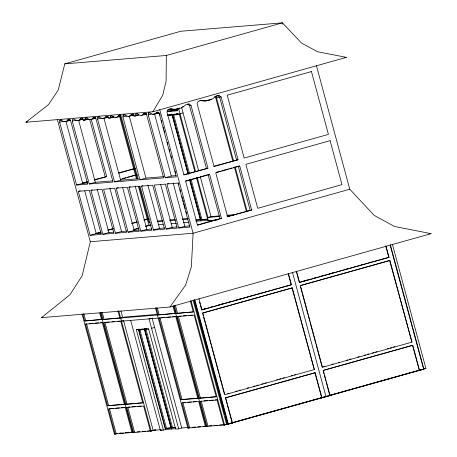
<?xml version="1.0" encoding="UTF-8"?>
<svg xmlns="http://www.w3.org/2000/svg" width="457" height="457" viewBox="0 0 457 457"><rect width="100%" height="100%" fill="white"/><g stroke="black" fill="none" stroke-linecap="round" stroke-linejoin="round"><path stroke-width="0.69" d="M282.792 24.215L282.426 22.85L166.331 55.474L166.097 81.152L162.726 95.222L152.861 111.742L25.923 122.236L48.482 104.659L58.199 90.069L64.78 63.866L180.875 31.242L282.426 22.85L301.54 43.089L317.518 51.721L346.349 57.371L152.861 111.742M59.844 120.34L61.329 120.077C63.1 122.15 66.945 122.465 68.007 119.528L69.567 119.54L70.761 121.299L87.715 184.131L76.587 185.051L59.633 122.219L59.844 120.34L61.198 119.963M80.666 118.477L82.226 118.494L83.414 120.254L84.945 120.128L85.156 118.249L86.641 117.986C88.418 120.06 92.257 120.374 93.319 117.432L94.879 117.449L96.073 119.208L113.028 182.04L89.241 184.005L72.292 121.174L72.503 119.294L73.988 119.031C75.759 121.105 79.598 121.419 80.666 118.477L82.02 118.1M97.815 117.203L99.3 116.941C101.071 119.014 104.916 119.328 105.978 116.386L107.538 116.398L108.732 118.163L110.257 118.037L110.468 116.158L111.954 115.895C113.73 117.969 117.569 118.283 118.631 115.341L120.197 115.353L121.385 117.118L138.34 179.949L114.558 181.915L97.604 119.083L97.815 117.203L99.169 116.821M123.127 115.113L124.612 114.85C126.389 116.923 130.228 117.232 131.29 114.296L132.85 114.307L134.044 116.072L135.575 115.941L135.786 114.067L137.271 113.804C139.042 115.878 142.887 116.187 143.949 113.25L145.509 113.262L146.703 115.021L163.652 177.859L139.871 179.824L122.916 116.992L123.127 115.113L125.161 114.541M148.439 113.022L149.925 112.753C151.701 114.833 155.54 115.141 156.602 112.205L158.162 112.216L159.356 113.976L176.311 176.813L165.183 177.733L148.228 114.896L148.439 113.022L149.799 112.639M57.336 119.494L90.315 241.73L82.163 275.754L69.955 294.731L41.478 317.644L169.958 307.024L431.077 233.653L394.482 226.472L374.157 215.367L349.771 189.209L316.37 65.431M169.958 307.024L185.588 285.174L191.374 266.728L193.1 233.236L159.75 109.629M215.396 96.747L215.784 96.318L219.109 95.536L221.114 96.93L238.068 159.761L214.053 166.508L197.104 103.676L198.127 101.431L201.377 100.369C206.267 101.688 211.705 100.186 215.396 96.747L214.373 96.833M183.377 106.732L185.673 104.779L188.998 103.996L191.003 105.39L207.952 168.222L183.943 174.968L166.988 112.136L168.01 109.891L171.261 108.829C175.357 109.931 179.858 109.057 183.377 106.732L182.354 106.812M154.826 430.008L155.489 429.751M179.732 108.052L177.465 108.892L178.995 108.766M201.377 100.369L199.846 100.494L205.21 100.894L209.283 99.797M167.782 109.594L169.73 108.955L172.683 109.434L176.625 109.229M25.923 122.236L27.294 121.848M67.87 119.843L69.224 119.46M59.633 122.219L63.02 121.265M64.071 121.659L65.425 121.282M67.116 120.837L70.509 119.888M65.197 121.762L70.618 120.237M80.523 118.797L82.557 118.226M72.292 121.174L76.359 120.031M79.775 119.791L83.163 118.843M85.156 118.249L87.19 117.678M77.856 120.717L83.277 119.191M83.414 120.254L87.481 119.111M84.945 120.128L89.012 118.986M93.182 117.752L95.216 117.175M92.434 118.746L95.821 117.792M90.509 119.665L95.93 118.146M105.841 116.701L107.195 116.324M97.604 119.083L100.991 118.129M102.042 118.523L103.396 118.14M105.087 117.7L108.48 116.746M110.468 116.158L111.828 115.775M103.168 118.62L108.258 117.203M108.732 118.163L113.473 116.826M118.631 115.341L119.991 114.958M110.257 118.037L114.324 116.895M118.494 115.655L120.528 115.084M117.746 116.655L121.134 115.701M115.821 117.575L120.916 116.158M131.153 114.61L133.187 114.039M122.916 116.992L126.983 115.85M130.405 115.61L133.792 114.656M135.786 114.067L137.82 113.496M128.48 116.529L133.901 115.004M134.044 116.072L138.111 114.93M143.806 113.565L145.166 113.182M135.575 115.941L138.962 114.993M143.058 114.564L146.451 113.61M141.139 115.484L146.56 113.959M148.228 114.896L151.621 113.947M156.465 112.519L157.819 112.136M152.667 114.341L154.026 113.959M155.717 113.519L159.105 112.565M153.792 114.439L158.887 113.016M216.532 97.912L221.114 96.93M169.216 111.457L172.266 110.6M170.061 114.598L172.095 114.027L188.307 174.111M180.007 113.776L183.057 112.919M177.436 132.856L178.453 132.57M82.528 183.08L87.333 181.732M94.193 179.801L106.698 176.591L91.223 119.22M118.82 172.883L133.912 168.639M76.587 185.051L87.487 181.989M94.348 180.058L106.698 176.591M118.889 173.163L133.764 168.987M134.529 168.924L135.746 168.582M89.241 184.005L95.342 182.292L112.833 180.846M122.573 178.584L126.001 177.624M127.372 177.236L129.434 176.659M130.805 176.271L134.238 175.311M78.958 191.146L80.312 190.763M120.579 179.447L135.461 175.271M136.226 175.208L137.443 174.865M114.558 181.915L120.659 180.201L138.145 178.756M90.937 190.289L102.065 189.369L113.93 233.356L102.808 234.27L90.937 190.289L92.291 189.906M139.871 179.824L145.972 178.11L164.16 176.608M116.249 188.198L127.377 187.279L139.248 231.259L128.12 232.179L116.249 188.198L118.283 187.627M128.908 187.153L140.036 186.233L151.901 230.214L140.779 231.133L128.908 187.153L130.262 186.77M165.183 177.733L171.284 176.014L176.151 175.614M141.567 186.108L152.695 185.188L164.56 229.168L153.432 230.088L141.567 186.108L142.921 185.725M183.783 174.711L207.952 168.222M213.876 166.257L238.068 159.761M167.559 183.823L168.913 183.44M185.479 180.995L190.969 179.452M192.34 179.064L199.201 177.139M200.572 176.75L207.432 174.825M216.252 172.346L220.308 171.209M221.662 170.827L228.42 168.93M229.774 168.547L231.802 167.976M233.156 167.599L235.184 167.028L247.054 211.008M235.795 166.856L239.765 166.045L251.63 210.026L227.62 216.772L215.75 172.792L239.765 166.045M209.649 174.505L185.639 181.252L197.504 225.238L221.519 218.486L209.649 174.505L208.118 174.631L219.988 218.617L221.519 218.486M95.404 233.538L100.894 231.996M107.755 230.065L113.245 228.523M131.696 223.342L137.186 221.799M144.046 219.868L147.474 218.909M90.149 235.321L101.277 234.401L89.406 190.415L78.284 191.334L90.149 235.321L101.054 232.253M107.915 230.328L113.405 228.786M131.776 223.622L137.186 222.102M143.944 220.2L147.325 219.251M148.091 219.189L149.313 218.846M102.808 234.27L108.909 232.556L113.776 232.156M115.461 233.224L126.589 232.305L114.724 188.324L103.596 189.244L115.461 233.224L121.562 231.51L127.126 231.053M134.289 229.368L138.414 228.214M145.754 226.152L149.856 224.998M133.358 229.934L138.808 228.403M145.617 226.489L150.85 225.021M128.12 232.179L134.221 230.465L139.088 230.065M140.779 231.133L146.88 229.42L151.747 229.02M153.432 230.088L159.533 228.374L164.4 227.974M166.091 229.043L177.219 228.123L165.348 184.142L154.22 185.062L166.091 229.043L172.192 227.329L177.059 226.923M197.235 177.63L207.981 217.452L211.031 216.595L219.417 215.898M190.181 180.081L200.891 219.777L207.906 218.994M178.744 227.997L189.872 227.078L178.007 183.091L166.879 184.011L178.744 227.997L184.845 226.284L189.718 225.878M196.533 177.927L208.061 220.657L210.094 220.085M197.35 224.975L219.988 218.617M227.443 216.521L251.63 210.026M349.771 189.209L193.1 233.236L90.315 241.73M41.478 317.644L42.855 317.255M82.923 314.376L84.705 320.985L101.848 319.369M85.556 324.127L102.379 322.739L124.418 404.422L107.595 405.81L85.556 324.127L86.573 323.842L108.612 405.525L124.732 404.194M101.1 312.194L103.059 319.472L120.202 317.855M120.654 318.015L123.704 317.158L157.585 314.359M123.327 320.643L121.499 321.157L158.208 318.123M156.163 307.647L158.122 314.919L175.265 313.302M150.861 318.369L149.028 318.883L178.698 428.843L181.749 427.986L188.101 427.461M158.973 318.061L175.796 316.672L197.835 398.355L181.012 399.744L158.973 318.061L159.99 317.775L182.029 399.458L198.155 398.127M174.34 305.465L176.476 313.405L193.619 311.788M177.327 316.547L194.151 315.153L216.19 396.836L199.366 398.23L177.327 316.547L181.149 316.027M203.839 309.052L205.204 308.669M210.237 307.304L211.602 306.921M218.435 305.002L219.8 304.619M221.594 304.065L222.965 303.677M229.791 301.757L231.156 301.374M236.195 300.009L237.56 299.626M239.354 299.072L240.719 298.689M244.392 297.707L245.757 297.324M247.808 296.747L249.174 296.364M250.967 295.81L252.333 295.428M259.165 293.508L260.53 293.126M265.568 291.76L266.934 291.372M273.76 289.452L275.131 289.07M303.071 281.221L304.436 280.832M306.23 280.278L307.601 279.895M314.427 277.976L315.793 277.593M320.831 276.228L322.196 275.845M329.029 273.926L330.394 273.543M332.188 272.989L333.553 272.601M346.789 268.933L348.154 268.55M354.986 266.631L356.351 266.248M358.397 265.671L359.768 265.288M361.561 264.734L362.927 264.352M369.759 262.432L371.124 262.044M376.157 260.684L377.522 260.296M200.446 305.276L201.697 309.909L291.429 284.745L288.396 273.497M296.279 271.235L299.312 282.477L389.044 257.314L386.011 246.072M201.697 309.909L291.429 284.745M299.312 282.477L389.044 257.314M175.637 428.689L165.44 429.534L163.406 430.106L136.277 329.571L137.631 329.194M138.848 330.028L144.458 329.566L171.021 428.003L165.411 428.466L138.848 330.028L139.865 329.743L166.428 428.18L171.335 427.775M202.542 313.051L292.28 287.887L314.319 369.564L224.838 394.711L202.799 313.028L292.28 287.887M300.158 285.619L389.895 260.456L411.934 342.139L322.453 367.279L300.415 285.596L389.895 260.456M175.734 427.615L171.529 427.958L144.966 329.52L145.983 329.234L172.546 427.672L175.351 427.444M151.575 328.309L154.626 327.452M107.595 405.81L108.612 405.525M125.949 404.296L142.773 402.903L120.734 321.22L103.91 322.613L125.949 404.296L143.092 402.68M126.795 407.438L143.624 406.044L150.404 431.18L151.421 430.894L133.575 432.568L126.795 407.438L129.919 406.976M181.012 399.744L182.029 399.458M199.366 398.23L216.509 396.607M239.017 390.421L240.388 390.038M247.214 388.119L248.579 387.736M256.777 385.434L258.142 385.051M264.974 383.132L266.34 382.743M276.588 379.864L277.953 379.481M294.348 374.877L295.713 374.494M323.653 366.64L325.024 366.257M331.851 364.338L333.216 363.955M349.611 359.345L350.976 358.962M357.808 357.043L359.173 356.66M367.371 354.358L368.736 353.969M375.568 352.05L376.934 351.667M387.176 348.788L388.547 348.405M200.212 401.372L201.229 401.086L208.015 426.215L224.838 424.827L223.821 425.113L217.041 399.978L200.212 401.372L206.998 426.501L208.015 426.215M227.66 393.666L229.026 393.283M235.858 391.363L237.223 390.975M253.618 386.371L254.983 385.988M261.815 384.069L263.181 383.686M279.575 379.076L280.941 378.693M282.992 378.116L284.357 377.733M291.183 375.814L292.554 375.431M338.254 362.59L339.62 362.207M346.452 360.287L347.817 359.899M364.212 355.295L365.577 354.912M372.409 352.993L373.775 352.61M390.164 348L391.535 347.617M393.58 347.04L394.945 346.657M315.164 372.706L225.432 397.876L315.164 372.706L321.945 397.841L330.08 395.556L323.299 370.421L412.78 345.281L419.56 370.41L423.628 369.267L390.089 244.975M323.048 370.444L412.78 345.281M114.461 434.15L117.255 433.516L114.461 434.15L82.032 313.976M133.067 432.413L134.084 432.122M133.49 432.442L134.849 432.059M150.404 431.18L155.237 429.974L152.438 430.608L153.204 430.545L123.556 320.671M165.411 428.466L166.428 428.18M130.673 320.403L160.344 430.357L162.178 429.843M171.529 427.958L172.546 427.672M155.454 307.909L187.878 428.083L189.912 427.512M188.644 428.02L206.484 426.341L205.467 426.627L198.686 401.497L181.857 402.885L188.644 428.02L187.878 428.083M207.587 426.187L206.233 426.564L173.62 305.704M193.083 300.186L226.621 424.479L225.855 424.542L324.487 396.825M325.161 396.636L327.195 396.065M328.554 395.682L420.063 369.964M424.13 368.822L425.913 368.473L392.38 244.181M223.821 425.113L324.561 396.956M425.913 368.473L324.996 396.785L326.012 396.699L292.48 272.406M231.956 423.028L227.889 424.17L194.356 299.878M322.116 397.693L423.119 369.313M225.518 424.364L228.403 424.13L232.47 422.988L225.684 397.853M420.434 369.964L418.029 370.541M328.806 395.659L330.959 395.105M322.825 397.396L320.42 397.967M231.191 423.091L233.344 422.536M217.064 95.781L216.024 96.027L233.487 160.744M175.094 109.354L176.87 109.006M64.78 63.866L166.331 55.474M344.218 57.548L346.349 57.371M218.092 95.616L219.109 95.536M209.849 99.586L211.38 99.46M200.395 100.66L201.925 100.534M207.581 100.426L209.106 100.3M202.794 100.968L204.325 100.843M205.21 100.894L206.735 100.763M188.998 103.996L187.467 104.122L189.472 105.516L191.003 105.39M170.284 109.12L171.815 108.995M172.683 109.434L174.208 109.303M167.359 111.005L177.876 110.137M167.113 111.628L177.63 110.76L177.093 108.777M176.333 113.679L177.744 113.559M167.239 114.833L179.241 113.839L194.859 171.729M168.473 115.193L171.809 114.918M176.985 114.49L173.649 114.77L189.535 173.631M167.456 115.478L172.123 115.095L188.01 173.963M179.967 114.444L172.632 115.055L188.518 173.917M87.555 182.937L82.688 183.337L65.917 121.191M157.585 221.011L162.475 220.605M169.467 220.028L175.065 219.566M182.754 218.932L188.347 218.469M227.112 215.264L236.2 214.516M150.336 222.216L148.936 222.331L139.191 186.199M157.328 221.639L162.921 221.177M169.913 220.594L175.511 220.137M182.503 219.554L188.095 219.092M207.981 217.452L219.863 216.469M226.855 215.893L233.15 215.373M196.064 219.971L200.063 219.64M195.716 220.2L200.383 219.817L189.672 180.121M200.891 219.777L208.226 219.166M195.979 221.251L207.975 220.257M151.124 225.358L149.022 225.535L138.425 186.262M158.139 224.781L163.052 224.376M171.466 223.679L176.379 223.273M183.394 222.696L189.004 222.228M208.061 220.657L217.178 219.903M101.117 233.201L96.25 233.601L84.751 190.997M428.952 233.83L431.077 233.653M84.705 320.985L101.534 319.597L99.746 312.982M103.059 319.472L157.362 314.982M158.122 314.919L174.951 313.531L172.986 306.253M176.476 313.405L193.305 312.011L190.272 300.769M89.378 323.613L92.88 323.322M94.982 323.15L98.489 322.859M100.591 322.688L102.694 322.511M106.327 322.214L109.132 321.979M111.936 321.745L114.741 321.517M117.546 321.282L120.351 321.054M161.39 317.661L164.897 317.369M166.999 317.198L170.507 316.907M172.609 316.735L176.111 316.444M183.251 315.856L186.759 315.564M188.861 315.393L192.363 315.102M145.109 328.44L146.469 328.326M136.277 329.571L148.514 328.56L175.642 429.094L178.698 428.843M142.67 329.508L144.772 329.337M144.966 329.52L148.474 329.234M411.934 342.139L389.638 260.479M314.319 369.564L292.023 287.904M422.611 369.353L423.628 369.267M421.845 369.616L421.08 369.679L423.879 369.045L390.347 244.752M418.543 370.496L419.56 370.41M110.16 408.609L113.667 408.318M115.77 408.147L119.271 407.855M121.379 407.684L124.881 407.393M132.022 406.804L135.523 406.513M137.626 406.342L141.133 406.05M185.679 402.371L182.874 402.6L189.661 427.735M187.781 402.194L191.289 401.903M193.391 401.732L196.196 401.497M204.033 400.852L207.541 400.561M209.643 400.389L213.151 400.098M215.253 399.926L217.355 399.749M329.063 395.642L330.08 395.556M320.928 397.927L321.945 397.841M231.448 423.068L232.47 422.988M227.889 423.97L228.654 423.907M119.625 433.116L121.036 433.002M125.275 432.653L126.686 432.533M130.925 432.185L132.336 432.065M152.101 430.437L160.573 429.734M120.06 433.282L123.567 432.996M125.669 432.819L129.177 432.528M137.014 431.882L139.819 431.654M142.624 431.419L145.429 431.185M147.531 431.014L151.033 430.723M192.077 427.329L195.585 427.044M197.687 426.867L200.492 426.638M203.291 426.404L206.096 426.175M209.032 425.93L211.831 425.701M213.939 425.524L217.441 425.238M219.543 425.061L223.05 424.77M132.364 432.471L116.238 433.802L109.457 408.667M133.575 432.568L132.05 432.699L125.269 407.564L108.44 408.952L115.221 434.087M160.344 430.357L163.406 430.106M205.467 426.627L206.998 426.501M217.578 95.662L219.583 97.055L236.537 159.887M385.754 246.089L388.787 257.337M412.522 345.298L419.309 370.433M296.53 271.212L299.564 282.455M300.529 286.99L302.008 292.486M302.38 293.857L307.938 314.45M308.309 315.821L309.789 321.311M310.16 322.688L315.713 343.276M316.084 344.652L322.196 367.302M323.413 371.804L323.962 373.843M324.327 375.197L325.795 380.635M326.161 381.989L329.828 395.579M288.144 273.52L291.178 284.762M314.913 372.729L321.694 397.864L232.213 423.005L227.449 405.348M238.234 166.171L250.105 210.151M215.43 96.718L232.722 160.807M234.418 167.091L246.289 211.071M189.472 105.516L206.427 168.347M181.583 107.458L198.618 170.592M200.286 176.773L211.031 216.595M178.533 108.315L195.567 171.449M191.015 179.11L201.908 219.491M189.792 179.607L200.92 220.845M159.567 113.37L160.121 115.421M161.418 120.225L161.972 122.287M163.269 127.092L163.829 129.154M164.194 130.525L164.754 132.587M167.348 142.196L167.902 144.258M169.199 149.062L169.753 151.124M171.049 155.928L171.609 157.991M175.128 171.032L175.682 173.094M178.276 182.703L178.83 184.765M180.127 189.569L180.686 191.632M181.983 196.436L182.537 198.498M182.909 199.869L183.463 201.931M183.834 203.302L185.314 208.798M186.056 211.54L186.61 213.602M154.517 113.867L171.284 176.014M173.163 182.989L184.845 226.284M198.915 298.644L201.948 309.886M199.555 301.968L200.092 303.956M202.731 313.736L203.285 315.793M203.656 317.169L205.136 322.659M205.507 324.03L211.065 344.624M211.431 345.995L218.84 373.455M219.211 374.826L224.398 394.048M225.615 398.555L227.083 403.988M194.865 299.838L228.403 424.13M194.099 299.901L227.637 424.193M194.031 300.609L195.51 306.099M195.882 307.475L197.367 312.971M197.732 314.342L201.44 328.075M201.811 329.451L203.291 334.941M203.662 336.318L209.22 356.917M209.592 358.288L211.077 363.783M211.448 365.154L217.006 385.759M217.378 387.13L224.787 414.602M225.158 415.973L227.38 424.21M160.693 184.719L172.192 227.329M191.049 300.757L224.587 425.05M129.2 115.958L145.972 178.11M147.851 185.079L159.533 228.374M175.357 305.179L177.493 313.119M178.344 316.261L200.383 397.944M120.157 115.65L137.151 178.641M119.574 116.398L136.386 178.704M135.198 186.125L146.88 229.42M157.357 308.018L159.139 314.633M103.888 118.049L120.659 180.201M122.722 187.856L134.221 230.465M152.078 318.026L181.749 427.986M109.88 188.215L121.562 231.51M89.692 119.346L105.173 176.716M144.429 328.497L171.558 429.026M138.311 329L165.44 429.534M78.575 120.14L95.342 182.292M97.227 189.261L108.909 232.556M120.962 311.057L122.813 317.929M118.74 310.943L151.17 431.117M117.923 310.806L119.888 318.083M102.294 312.571L104.076 319.186M104.927 322.328L126.966 404.011M127.811 407.153L134.592 432.282M100.386 312.462L132.816 432.63M83.762 313.428L85.722 320.7M311.457 71.543L227.215 95.216L244.169 158.048L328.412 134.375L311.457 71.543M330.108 140.659L245.866 164.331L257.731 208.312L341.973 184.639L330.108 140.659"/></g></svg>
